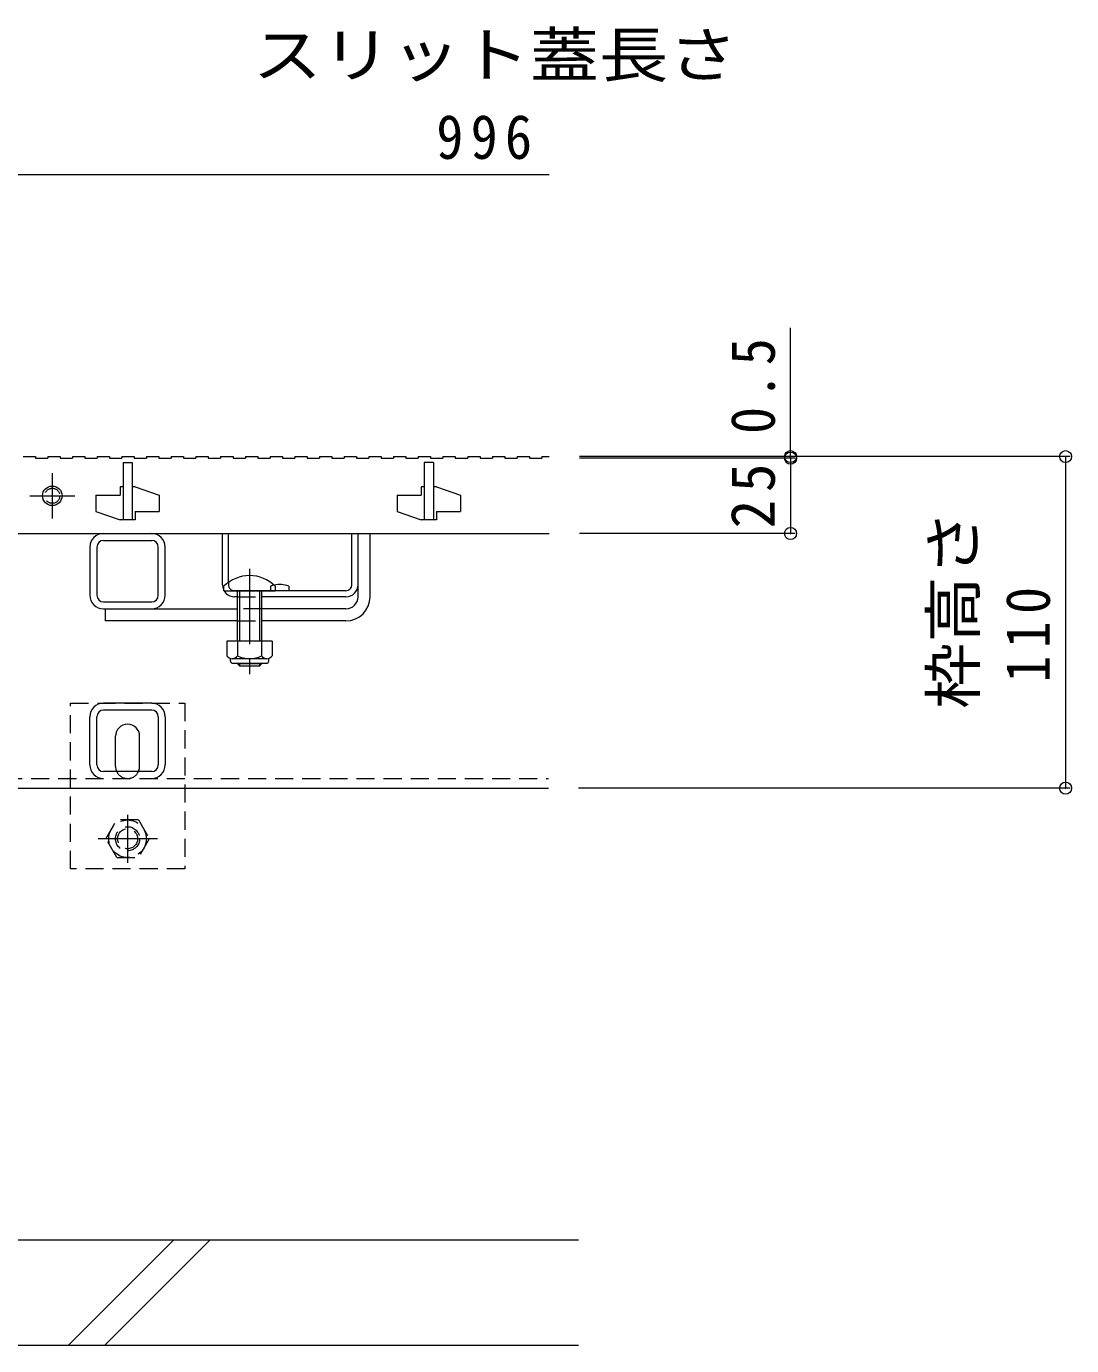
# Model space of a CAD drawing. Units: millimetres at full size, sheet at 1:5. Extents: x -1763 to 1942, y -1329 to 1372.
# Drawn here: x -245.4 to 101.6, y -780 to -342.2 of the extents above; entities that cross this region are included whole.
import ezdxf
from ezdxf.enums import TextEntityAlignment as Align

# ---------------------------------------------------------------- set-up
doc = ezdxf.new("R2010")
doc.units = ezdxf.units.MM
doc.header["$LTSCALE"] = 5
doc.header["$PDMODE"] = 32
doc.header["$PDSIZE"] = 4
for name, pattern in [('CHAIN1', [8, 5, -1, 1, -1]), ('CHAIN2', [12, 9, -1, 1, -1]), ('DASHED1', [1.8, 1.2, -0.6])]:
    doc.linetypes.add(name, pattern=pattern)
for name, color, linetype, lineweight in [('4-0_OUTLINE-0', 7, 'Continuous', 9), ('4-2_A_避難通路', 3, 'Continuous', 9), ('4-4_0108_天井情報・�', 7, 'Continuous', 9), ('4-F_10ﾎﾞﾙﾄ__1', 6, 'Continuous', 9)]:
    doc.layers.add(name, color=color, linetype=linetype, lineweight=lineweight)
doc.styles.add('ＭＳ ゴシック', font='')
doc.styles.get('ＭＳ ゴシック').set_extended_font_data('MS Gothic')

msp = doc.modelspace()

# ---------------------------------------------------------------- linework, layer by layer
at = {"layer": '4-0_OUTLINE-0'}
for p, q in [((-219.791, -510.469), (-203.791, -510.469)), ((-180.293, -527.469), (-180.293, -510.469)), ((-178.293, -526.693), (-178.293, -510.469)), ((-137.293, -527.469), (-137.293, -510.469)), ((-135.293, -531.469), (-135.293, -510.469)), ((-131.293, -531.469), (-131.293, -510.469)), ((-224.291, -514.969), (-224.291, -530.969)), ((-221.991, -514.969), (-221.991, -530.969)), ((-219.791, -512.769), (-203.791, -512.769)), ((-201.591, -530.969), (-201.591, -514.969)), ((-199.291, -530.969), (-199.291, -514.969)), ((-139.293, -529.469), (-176.293, -529.469)), ((-158.293, -527.969), (-158.293, -529.469)), ((-219.791, -533.169), (-203.791, -533.169)), ((-175.293, -531.469), (-176.293, -531.469)), ((-139.293, -531.469), (-167.293, -531.469)), ((-219.791, -535.469), (-175.293, -535.469)), ((-219.288, -535.469), (-219.288, -539.469)), ((-139.293, -535.469), (-167.293, -535.469)), ((-175.293, -539.469), (-219.288, -539.469)), ((-139.293, -539.469), (-167.293, -539.469)), ((-203.791, -566.769), (-219.791, -566.769)), ((-203.791, -569.069), (-219.791, -569.069)), ((-224.291, -587.269), (-224.291, -571.269)), ((-221.991, -587.269), (-221.991, -571.269)), ((-201.591, -571.269), (-201.591, -587.269)), ((-199.291, -571.269), (-199.291, -587.269)), ((-215.791, -587.769), (-215.791, -577.769)), ((-207.791, -587.769), (-207.791, -577.769)), ((-203.791, -589.469), (-219.791, -589.469)), ((-261.791, -594.969), (-72.1, -594.969))]:
    msp.add_line(p, q, dxfattribs=at)
at = {"layer": '4-0_OUTLINE-0', "linetype": 'CHAIN1'}
msp.add_line((-171.293, -522.181), (-171.293, -560.154), dxfattribs=at)
at = {"layer": '4-0_OUTLINE-0', "color": 6}
for p, q in [((-179.793, -529.469), (-179.793, -527.969)), ((-179.793, -529.469), (-162.793, -529.469)), ((-175.293, -539.469), (-175.293, -529.469)), ((-174.543, -539.469), (-174.543, -529.469)), ((-168.043, -529.469), (-168.043, -539.469)), ((-167.293, -529.469), (-167.293, -539.469)), ((-162.793, -527.969), (-162.793, -529.469)), ((-175.293, -546.238), (-175.293, -539.469)), ((-174.543, -546.238), (-174.543, -539.469)), ((-168.043, -539.469), (-168.043, -546.238)), ((-167.293, -539.469), (-167.293, -546.238)), ((-175.293, -553.769), (-175.293, -553.538)), ((-167.293, -553.769), (-175.293, -553.769)), ((-174.543, -554.469), (-175.293, -553.769)), ((-174.543, -554.469), (-174.543, -553.538)), ((-168.043, -554.469), (-174.543, -554.469)), ((-167.293, -553.538), (-167.293, -553.769))]:
    msp.add_line(p, q, dxfattribs=at)
at = {"layer": '4-0_OUTLINE-0', "linetype": 'DASHED1'}
for p, q in [((-178.293, -526.693), (-178.293, -527.469)), ((-164.293, -527.969), (-164.293, -529.469)), ((-175.293, -531.469), (-167.293, -531.469)), ((-167.293, -535.469), (-175.293, -535.469)), ((-175.293, -539.469), (-167.293, -539.469)), ((-192.791, -566.769), (-192.791, -621.769)), ((-261.791, -591.769), (-72.1, -591.769)), ((-192.791, -621.769), (-230.791, -621.769))]:
    msp.add_line(p, q, dxfattribs=at)
at = {"layer": '4-0_OUTLINE-0', "color": 2}
for p, q in [((-175.293, -546.238), (-175.293, -551.039)), ((-167.293, -546.238), (-167.293, -551.038)), ((-163.793, -546.238), (-163.793, -551.038)), ((-177.643, -552.788), (-177.643, -551.948)), ((-165.543, -552.038), (-177.043, -552.038)), ((-176.893, -553.538), (-165.693, -553.538)), ((-164.943, -552.788), (-164.943, -551.948))]:
    msp.add_line(p, q, dxfattribs=at)
at = {"layer": '4-0_OUTLINE-0', "color": 2, "linetype": 'CHAIN1'}
for p, q in [((-211.791, -603.797), (-211.791, -619.749)), ((-201.886, -611.769), (-221.586, -611.769))]:
    msp.add_line(p, q, dxfattribs=at)
at = {"layer": '4-0_OUTLINE-0', "color": 2, "linetype": 'DASHED1'}
for p, q in [((-208.191, -605.534), (-215.391, -605.534)), ((-208.191, -605.534), (-204.591, -611.769)), ((-204.591, -611.769), (-208.191, -618.005)), ((-215.391, -618.005), (-208.191, -618.005))]:
    msp.add_line(p, q, dxfattribs=at)
at = {"layer": '4-0_OUTLINE-0', "color": 2}
msp.add_lwpolyline([(-163.793, -546.238), (-178.793, -546.238), (-178.793, -551.039)], dxfattribs=at)
at = {"layer": '4-0_OUTLINE-0', "color": 6}
msp.add_lwpolyline([(-168.043, -553.538), (-168.043, -554.469), (-167.293, -553.769)], dxfattribs=at)
at = {"layer": '4-0_OUTLINE-0', "linetype": 'DASHED1'}
msp.add_lwpolyline([(-230.791, -621.769), (-230.791, -566.769), (-192.791, -566.769)], dxfattribs=at)
at = {"layer": '4-0_OUTLINE-0', "color": 2, "linetype": 'DASHED1'}
msp.add_lwpolyline([(-215.391, -618.005), (-218.991, -611.769), (-215.391, -605.534)], dxfattribs=at)
for radius in [6.235, 4, 3.323]:
    msp.add_circle((-211.791, -611.769), radius, dxfattribs=at)
at = {"layer": '4-0_OUTLINE-0'}
for centre, radius, start, end in [((-219.791, -514.969), 4.5, 90, 180), ((-203.791, -514.969), 4.5, 0, 90), ((-219.791, -514.969), 2.2, 90, 180), ((-203.791, -514.969), 2.2, 0, 90), ((-176.293, -527.469), 4, 180, 270), ((-161.293, -535.169), 7.8, 67.38014, 103.98022), ((-139.293, -527.469), 4, 270, 0), ((-139.293, -527.469), 2, 270, 0), ((-219.791, -530.969), 4.5, 180, 270), ((-219.791, -530.969), 2.2, 180, 270), ((-203.791, -530.969), 2.2, 270, 0), ((-203.791, -530.969), 4.5, 270, 0), ((-139.293, -531.469), 8, 270, 0), ((-139.293, -531.469), 4, 270, 0), ((-219.791, -571.269), 4.5, 90, 180), ((-219.791, -571.269), 2.2, 90, 180), ((-203.791, -571.269), 4.5, 0, 90), ((-203.791, -571.269), 2.2, 0, 90), ((-211.791, -577.769), 4, 90, 180), ((-211.791, -577.769), 4, 0, 90), ((-219.791, -587.269), 4.5, 180, 270), ((-219.791, -587.269), 2.2, 180, 270), ((-211.791, -587.769), 4, 180, 205.15066), ((-211.791, -587.769), 4, 334.84934, 0), ((-203.791, -587.269), 2.2, 270, 0), ((-203.791, -587.269), 4.5, 270, 0)]:
    msp.add_arc(centre, radius, start, end, dxfattribs=at)
at = {"layer": '4-0_OUTLINE-0', "color": 6}
msp.add_arc((-171.293, -536.44), 12, 44.90053, 135.09947, dxfattribs=at)
at = {"layer": '4-0_OUTLINE-0', "linetype": 'DASHED1'}
for centre, radius, start, end in [((-176.293, -527.469), 2, 180, 270), ((-161.293, -535.169), 7.8, 103.98022, 112.61986), ((-211.791, -587.769), 4, 205.15066, 270), ((-211.791, -587.769), 4, 270, 334.84934)]:
    msp.add_arc(centre, radius, start, end, dxfattribs=at)
at = {"layer": '4-0_OUTLINE-0', "color": 2}
for centre, radius, start, end in [((-177.043, -550.007), 2.031, 210.51797, 329.48203), ((-171.293, -543.538), 8.5, 241.92867, 298.07147), ((-165.543, -550.007), 2.031, 210.51451, 329.48514), ((-176.893, -552.788), 0.75, 180, 270), ((-165.693, -552.788), 0.75, 270, 0)]:
    msp.add_arc(centre, radius, start, end, dxfattribs=at)
at = {"layer": '4-2_A_避難通路'}
for p, q in [((-246.491, -484.969), (-242.391, -484.969)), ((-242.391, -484.969), (-242.391, -485.469)), ((-242.391, -485.469), (-238.291, -485.469)), ((-238.291, -484.969), (-238.291, -485.469)), ((-238.291, -484.969), (-234.191, -484.969)), ((-234.191, -484.969), (-234.191, -485.469)), ((-234.191, -485.469), (-230.091, -485.469)), ((-230.091, -484.969), (-230.091, -485.469)), ((-230.091, -484.969), (-225.991, -484.969)), ((-225.991, -484.969), (-225.991, -485.469)), ((-225.991, -485.469), (-221.891, -485.469)), ((-221.891, -484.969), (-221.891, -485.469)), ((-221.891, -484.969), (-217.791, -484.969)), ((-217.791, -484.969), (-217.791, -485.469)), ((-217.791, -485.469), (-213.691, -485.469)), ((-213.691, -484.969), (-213.691, -485.469)), ((-213.691, -484.969), (-209.591, -484.969)), ((-209.591, -484.969), (-209.591, -485.469)), ((-209.591, -485.469), (-205.491, -485.469)), ((-205.491, -484.969), (-205.491, -485.469)), ((-205.491, -484.969), (-201.391, -484.969)), ((-201.391, -484.969), (-201.391, -485.469)), ((-201.391, -485.469), (-197.291, -485.469)), ((-197.291, -484.969), (-197.291, -485.469)), ((-197.291, -484.969), (-193.191, -484.969)), ((-193.191, -484.969), (-193.191, -485.469)), ((-193.191, -485.469), (-189.091, -485.469)), ((-189.091, -484.969), (-189.091, -485.469)), ((-189.091, -484.969), (-184.991, -484.969)), ((-184.991, -484.969), (-184.991, -485.469)), ((-184.991, -485.469), (-180.891, -485.469)), ((-180.891, -484.969), (-180.891, -485.469)), ((-180.891, -484.969), (-176.791, -484.969)), ((-176.791, -484.969), (-176.791, -485.469)), ((-176.791, -485.469), (-172.691, -485.469)), ((-172.691, -484.969), (-172.691, -485.469)), ((-172.691, -484.969), (-168.591, -484.969)), ((-168.591, -484.969), (-168.591, -485.469)), ((-168.591, -485.469), (-164.491, -485.469)), ((-164.491, -484.969), (-164.491, -485.469)), ((-164.491, -484.969), (-160.391, -484.969)), ((-160.391, -484.969), (-160.391, -485.469)), ((-160.391, -485.469), (-156.291, -485.469)), ((-156.291, -484.969), (-156.291, -485.469)), ((-156.291, -484.969), (-152.191, -484.969)), ((-152.191, -484.969), (-152.191, -485.469)), ((-152.191, -485.469), (-148.091, -485.469)), ((-148.091, -484.969), (-148.091, -485.469)), ((-148.091, -484.969), (-143.991, -484.969)), ((-143.991, -484.969), (-143.991, -485.469)), ((-143.991, -485.469), (-139.891, -485.469)), ((-139.891, -484.969), (-139.891, -485.469)), ((-139.891, -484.969), (-135.791, -484.969)), ((-135.791, -484.969), (-135.791, -485.469)), ((-135.791, -485.469), (-131.691, -485.469)), ((-131.691, -484.969), (-131.691, -485.469)), ((-131.691, -484.969), (-127.591, -484.969)), ((-127.591, -484.969), (-127.591, -485.469)), ((-127.591, -485.469), (-123.491, -485.469)), ((-123.491, -484.969), (-123.491, -485.469)), ((-123.491, -484.969), (-119.391, -484.969)), ((-119.391, -484.969), (-119.391, -485.469)), ((-119.391, -485.469), (-115.291, -485.469)), ((-115.291, -484.969), (-115.291, -485.469)), ((-115.291, -484.969), (-111.191, -484.969)), ((-111.191, -484.969), (-111.191, -485.469)), ((-111.191, -485.469), (-107.091, -485.469)), ((-107.091, -484.969), (-107.091, -485.469)), ((-107.091, -484.969), (-102.991, -484.969)), ((-102.991, -484.969), (-102.991, -485.469)), ((-102.991, -485.469), (-98.891, -485.469)), ((-98.891, -484.969), (-98.891, -485.469)), ((-98.891, -484.969), (-94.791, -484.969)), ((-94.791, -484.969), (-94.791, -485.469)), ((-94.791, -485.469), (-90.691, -485.469)), ((-90.691, -484.969), (-90.691, -485.469)), ((-90.691, -484.969), (-86.591, -484.969)), ((-86.591, -484.969), (-86.591, -485.469)), ((-86.591, -485.469), (-82.491, -485.469)), ((-82.491, -484.969), (-82.491, -485.469)), ((-82.491, -484.969), (-78.391, -484.969)), ((-78.391, -484.969), (-78.391, -485.469)), ((-78.391, -485.469), (-74.291, -485.469)), ((-74.291, -484.969), (-74.291, -485.469)), ((-74.291, -484.969), (-71.791, -484.969)), ((-213.291, -486.969), (-213.291, -505.969)), ((-113.291, -486.969), (-113.291, -505.969)), ((-110.291, -486.969), (-113.291, -486.969)), ((-110.291, -486.969), (-110.291, -505.969)), ((-222.291, -497.719), (-222.291, -503.219)), ((-222.291, -497.719), (-214.291, -497.719)), ((-214.291, -494.969), (-214.291, -497.719)), ((-213.291, -494.969), (-214.291, -494.969)), ((-209.291, -494.969), (-210.291, -494.969)), ((-209.291, -494.969), (-201.291, -497.719)), ((-201.291, -497.719), (-201.291, -503.219)), ((-122.291, -497.719), (-122.291, -503.219)), ((-122.291, -497.719), (-114.291, -497.719)), ((-114.291, -494.969), (-114.291, -497.719)), ((-113.291, -494.969), (-114.291, -494.969)), ((-109.291, -494.969), (-110.291, -494.969)), ((-109.291, -494.969), (-101.291, -497.719)), ((-101.291, -497.719), (-101.291, -503.219)), ((-222.291, -503.219), (-214.291, -505.969)), ((-209.291, -503.219), (-209.291, -505.969)), ((-209.291, -503.219), (-201.291, -503.219)), ((-122.291, -503.219), (-114.291, -505.969)), ((-109.291, -503.219), (-109.291, -505.969)), ((-109.291, -503.219), (-101.291, -503.219)), ((-209.291, -505.969), (-214.291, -505.969)), ((-109.291, -505.969), (-114.291, -505.969)), ((-256.791, -510.469), (-71.791, -510.469))]:
    msp.add_line(p, q, dxfattribs=at)
at = {"layer": '4-2_A_避難通路', "linetype": 'CHAIN2'}
for p, q in [((-236.791, -490.469), (-236.791, -505.469)), ((-244.291, -497.969), (-229.291, -497.969))]:
    msp.add_line(p, q, dxfattribs=at)
at = {"layer": '4-2_A_避難通路'}
msp.add_lwpolyline([(-213.291, -486.969), (-210.291, -486.969), (-210.291, -505.969)], dxfattribs=at)
msp.add_circle((-236.791, -497.969), 3.25, dxfattribs=at)
at = {"layer": '4-2_A_避難通路', "linetype": 'DASHED1'}
msp.add_circle((-236.791, -497.969), 2.5, dxfattribs=at)
at = {"layer": '4-4_0108_天井情報・�'}
for p, q in [((-259.791, -391.399), (-71.791, -391.399)), ((8.303, -485.469), (8.303, -442.263)), ((101.105, -484.969), (-61.791, -484.969)), ((9.803, -485.469), (-61.791, -485.469)), ((8.303, -485.469), (8.303, -510.469)), ((99.605, -484.969), (99.605, -594.969)), ((9.803, -510.469), (-61.791, -510.469)), ((101.105, -594.969), (-62.1, -594.969))]:
    msp.add_line(p, q, dxfattribs=at)
for p in [(8.303, -484.969), (8.303, -485.469), (99.605, -484.969), (8.303, -510.469), (99.605, -594.969)]:
    msp.add_point(p, dxfattribs=at)
at = {"layer": '4-F_10ﾎﾞﾙﾄ__1'}
for p, q in [((-62.1, -744.969), (-1462.1, -744.969)), ((-196.5, -744.969), (-231.5, -779.969)), ((-184.479, -744.969), (-219.479, -779.969)), ((-62.1, -779.969), (-1462.1, -779.969))]:
    msp.add_line(p, q, dxfattribs=at)

# ---------------------------------------------------------------- texts
at = {"layer": '4-4_0108_天井情報・�', "color": 2, "style": 'ＭＳ ゴシック', "width": 1.15}
msp.add_text('スリット蓋長さ', height=14.66, dxfattribs=at).set_placement((-170.276, -363.39), align=Align.BOTTOM_LEFT)
at = {"layer": '4-4_0108_天井情報・�', "color": 2, "style": 'ＭＳ ゴシック', "width": 1.1}
msp.add_text('枠高さ', height=14.66, rotation=90, dxfattribs=at).set_placement((73.995, -568.719), align=Align.BOTTOM_LEFT)
at = {"layer": '4-4_0108_天井情報・�', "color": 2, "insert": (-109.306, -386.399), "char_height": 14.66, "attachment_point": 7, "style": 'ＭＳ ゴシック'}
msp.add_mtext('\\T1.27;\\W0.9;996', dxfattribs=at)
at = {"layer": '4-4_0108_天井情報・�', "color": 2, "char_height": 14.66, "attachment_point": 7, "rotation": 90, "style": 'ＭＳ ゴシック'}
for s, insert in [('\\T1.27;\\W0.9;0.5', (3.303, -477.442)), ('\\T1.27;\\W0.95;25', (3.303, -508.779)), ('\\T1.27;\\W0.9;110', (94.605, -559.969))]:
    msp.add_mtext(s, dxfattribs=dict(at, insert=insert))

doc.saveas('drawing.dxf')
